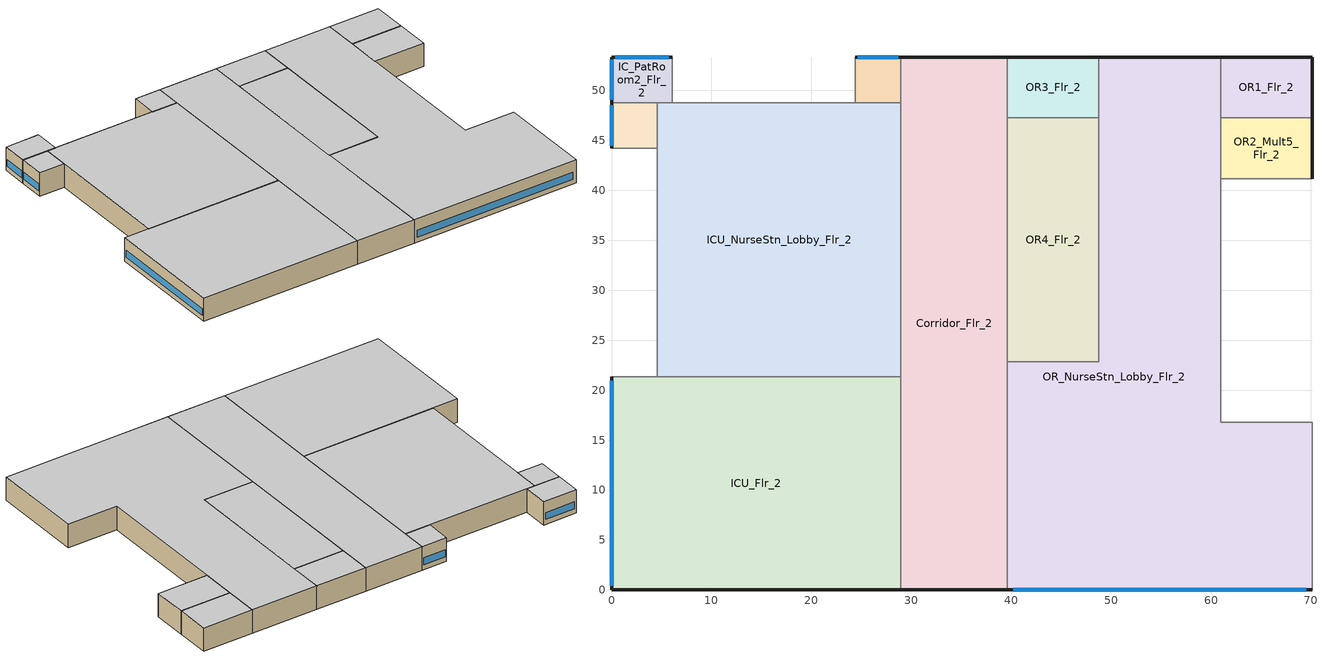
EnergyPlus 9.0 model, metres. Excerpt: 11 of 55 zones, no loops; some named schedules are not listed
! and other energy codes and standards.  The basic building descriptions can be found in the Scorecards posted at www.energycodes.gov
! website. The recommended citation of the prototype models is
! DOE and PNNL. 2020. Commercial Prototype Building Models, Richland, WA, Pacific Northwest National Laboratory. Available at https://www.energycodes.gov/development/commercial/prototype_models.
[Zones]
OR1_Flr_2
 floor adiabatic (int_slab_floor): 70.1,53.34 70.1,47.24 60.96,47.24 60.96,53.34 z4.27
 wall outside (nonres_ext_wall): 70.1,47.24 70.1,53.34 60.96,53.34 z4.27:8.54
 wall adiabatic (int_wall): 60.96,53.34 60.96,47.24 70.1,47.24 z4.27:8.54
 ceiling adiabatic (int_slab_ceiling): 60.96,53.34 60.96,47.24 70.1,47.24 70.1,53.34 z8.54
OR2_Mult5_Flr_2
 floor adiabatic (int_slab_floor): 70.1,47.24 70.1,41.15 60.96,41.15 60.96,47.24 z4.27
 wall outside (nonres_ext_wall): 70.1,41.15 70.1,47.24 z4.27:8.54
 wall adiabatic (int_wall): 70.1,47.24 60.96,47.24 60.96,41.15 70.1,41.15 z4.27:8.54
 ceiling adiabatic (int_slab_ceiling): 60.96,47.24 60.96,41.15 70.1,41.15 70.1,47.24 z8.54
OR3_Flr_2
 floor adiabatic (int_slab_floor): 48.77,53.34 48.77,47.24 39.62,47.24 39.62,53.34 z4.27
 wall outside (nonres_ext_wall): 48.77,53.34 39.62,53.34 z4.27:8.54
 wall adiabatic (int_wall): 39.62,53.34 39.62,47.24 48.77,47.24 48.77,53.34 z4.27:8.54
 ceiling adiabatic (int_slab_ceiling): 39.62,53.34 39.62,47.24 48.77,47.24 48.77,53.34 z8.54
OR4_Flr_2
 floor adiabatic (int_slab_floor): 48.77,47.24 48.77,22.86 39.62,22.86 39.62,47.24 z4.27
 wall adiabatic (int_wall): 48.77,47.24 39.62,47.24 39.62,22.86 48.77,22.86 48.77,47.24 z4.27:8.54
 ceiling adiabatic (int_slab_ceiling): 39.62,47.24 39.62,22.86 48.77,22.86 48.77,47.24 z8.54
IC_PatRoom1_Mult5_Flr_2
 floor adiabatic (int_slab_floor): 28.96,53.34 28.96,48.77 24.38,48.77 24.38,53.34 z4.27
 wall outside (nonres_ext_wall): 28.96,53.34 24.38,53.34 z4.27:8.54
 wall adiabatic (int_wall): 24.38,53.34 24.38,48.77 28.96,48.77 28.96,53.34 z4.27:8.54
 window (NonresWindow_U_0.36_SHGC_0.38): 28.68,53.34 24.66,53.34 z5.18:6.4
 ceiling adiabatic (int_slab_ceiling): 24.38,53.34 24.38,48.77 28.96,48.77 28.96,53.34 z8.54
IC_PatRoom2_Flr_2
 floor adiabatic (int_slab_floor): 6.1,53.34 6.1,48.77 0,48.77 0,53.34 z4.27
 wall outside (nonres_ext_wall): 6.1,53.34 0,53.34 0,48.77 z4.27:8.54
 wall adiabatic (int_wall): 0,48.77 6.1,48.77 6.1,53.34 z4.27:8.54
 window (NonresWindow_U_0.36_SHGC_0.38): 5.73,53.34 0.37,53.34 / 0,53.07 0,49.04 z5.18:6.4
 ceiling adiabatic (int_slab_ceiling): 0,53.34 0,48.77 6.1,48.77 6.1,53.34 z8.54
IC_PatRoom3_Mult6_Flr_2
 floor adiabatic (int_slab_floor): 4.57,48.77 4.57,44.2 0,44.2 0,48.77 z4.27
 wall outside (nonres_ext_wall): 0,48.77 0,44.2 z4.27:8.54
 wall adiabatic (int_wall): 0,44.2 4.57,44.2 4.57,48.77 0,48.77 z4.27:8.54
 window (NonresWindow_U_0.36_SHGC_0.38): 0,48.49 0,44.47 z5.18:6.4
 ceiling adiabatic (int_slab_ceiling): 0,48.77 0,44.2 4.57,44.2 4.57,48.77 z8.54
ICU_Flr_2
 floor adiabatic (int_slab_floor): 28.96,21.34 28.96,0 0,0 0,21.34 z4.27
 wall outside (nonres_ext_wall): 0,21.34 0,0 28.96,0 z4.27:8.54
 wall adiabatic (int_wall): 28.96,0 28.96,21.34 0,21.34 z4.27:8.54
 window (NonresWindow_U_0.36_SHGC_0.38): 0,20.94 0,0.4 z5.18:6.4
 ceiling adiabatic (int_slab_ceiling): 0,21.34 0,0 28.96,0 28.96,21.34 z8.54
ICU_NurseStn_Lobby_Flr_2
 floor adiabatic (int_slab_floor): 4.57,21.34 4.57,48.77 28.96,48.77 28.96,21.34 z4.27
 wall adiabatic (int_wall): 28.96,48.77 4.57,48.77 4.57,21.34 28.96,21.34 28.96,48.77 z4.27:8.54
 ceiling adiabatic (int_slab_ceiling): 4.57,21.34 28.96,21.34 28.96,48.77 4.57,48.77 z8.54
Corridor_Flr_2
 floor adiabatic (int_slab_floor): 39.62,53.34 39.62,0 28.96,0 28.96,53.34 z4.27
 wall outside (nonres_ext_wall): 39.62,53.34 28.96,53.34 / 28.96,0 39.62,0 z4.27:8.54
 wall adiabatic (int_wall): 39.62,0 39.62,53.34 / 28.96,53.34 28.96,0 z4.27:8.54
 ceiling adiabatic (int_slab_ceiling): 28.96,53.34 28.96,0 39.62,0 39.62,53.34 z8.54
OR_NurseStn_Lobby_Flr_2
 floor adiabatic (int_slab_floor): 39.62,0 39.62,22.86 48.77,22.86 48.77,53.34 60.96,53.34 60.96,16.76 70.1,16.76 70.1,0 z4.27
 wall outside (nonres_ext_wall): 60.96,53.34 48.77,53.34 / 39.62,0 70.1,0 z4.27:8.54
 wall adiabatic (int_wall): 48.77,53.34 48.77,22.86 39.62,22.86 39.62,0 / 70.1,0 70.1,16.76 60.96,16.76 60.96,53.34 z4.27:8.54
 window (NonreseastWindow_U_0.36_SHGC_0.38): 40.2,0 69.53,0 z5.18:6.4
 ceiling adiabatic (int_slab_ceiling): 39.62,0 70.1,0 70.1,16.76 60.96,16.76 60.96,53.34 48.77,53.34 48.77,22.86 39.62,22.86 z8.54
[Building]
Hospital: North Axis {deg}=-90; Terrain=City; Loads Convergence Tolerance Value=0.04; Temperature Convergence Tolerance Value {deltaC}=0.2; Solar Distribution=FullInteriorAndExterior; Maximum Number of Warmup Days=25; Minimum Number of Warmup Days=6
[Site:Location]
Denver-Aurora-Buckley.AFB_CO_USA WMO=724695: Latitude {deg}=39.72; Longitude {deg}=-104.75; Time Zone {hr}=-7; Elevation {m}=1726
[SizingPeriod:DesignDay] Day of Month=21; Dry-Bulb Temperature Range Modifier Type=DefaultMultipliers; Humidity Condition Type=Wetbulb; Barometric Pressure {Pa}=82237; Rain Indicator=No; Snow Indicator=No; Daylight Saving Time Indicator=No
Name | Month | Day Type | Maximum Dry-Bulb Temperature {C} | Daily Dry-Bulb Temperature Range {deltaC} | Wetbulb or DewPoint at Maximum Dry-Bulb {C} | Wind Speed {m/s} | Wind Direction {deg} | Solar Model Indicator | Sky Clearness | ASHRAE Clear Sky Optical Depth for Beam Irradiance (taub) | ASHRAE Clear Sky Optical Depth for Diffuse Irradiance (taud)
Denver-Aurora-Buckley.AFB_CO_USA Ann Htg 99.6% Condns DB | 12 | WinterDesignDay | -17.9 | 0 | -17.9 | 2.5 | 180 | ASHRAEClearSky | 0
Denver-Aurora-Buckley.AFB_CO_USA Ann Clg .4% Condns DB=>MWB | 7 | SummerDesignDay | 33.9 | 14.8 | 15 | 3.6 | 30 | ASHRAETau |  | 0.423 | 2.02
[Site:GroundTemperature:FCfactorMethod]
January Ground Temperature {C}=7.1; February Ground Temperature {C}=3; March Ground Temperature {C}=-1; April Ground Temperature {C}=0.8; May Ground Temperature {C}=-0.2; June Ground Temperature {C}=4.8; July Ground Temperature {C}=6.1; August Ground Temperature {C}=13.7; September Ground Temperature {C}=22.2; October Ground Temperature {C}=22.7; November Ground Temperature {C}=21.7; December Ground Temperature {C}=18.5
[Site:WaterMainsTemperature]
Calculation Method=Correlation; Annual Average Outdoor Air Temperature {C}=9.95; Maximum Difference In Monthly Average Outdoor Air Temperatures {deltaC}=23.7
[Material]
Name | Roughness | Thickness {m} | Conductivity {W/m-K} | Density {kg/m3} | Specific Heat {J/kg-K} | Thermal Absorptance | Solar Absorptance | Visible Absorptance
Std Wood 6inch | MediumSmooth | 0.15 | 0.12 | 540 | 1210 | 0.9 | 0.7 | 0.7
G01 13mm gypsum board | Smooth | 0.0127 | 0.16 | 800 | 1090 | 0.9 | 0.7 | 0.5
200mm Normalweight concrete wall | MediumRough | 0.2032 | 2.31 | 2322 | 832
100mm Normalweight concrete floor | MediumRough | 0.1016 | 2.31 | 2322 | 832
[Material:NoMass] Thermal Absorptance=0.9; Solar Absorptance=0.7
Name | Roughness | Thermal Resistance {m2-K/W} | Visible Absorptance
CP02 CARPET PAD | VeryRough | 0.21648 | 0.8
Nonres_Exterior_Wall_Insulation | MediumSmooth | 1.63975 | 0.7
[WindowMaterial:SimpleGlazingSystem] U-Factor {W/m2-K}=2.04417; Solar Heat Gain Coefficient=0.38; Visible Transmittance=0.418
Nonres Window Glazing Layer; Nonres East Glazing Layer
[Construction]
InteriorFurnishings: Std Wood 6inch
int_wall: G01 13mm gypsum board, G01 13mm gypsum board
int_slab_floor: 100mm Normalweight concrete floor, CP02 CARPET PAD
int_slab_ceiling: CP02 CARPET PAD, 100mm Normalweight concrete floor
nonres_ext_wall: 200mm Normalweight concrete wall, Nonres_Exterior_Wall_Insulation, G01 13mm gypsum board
NonresWindow_U_0.36_SHGC_0.38: Nonres Window Glazing Layer
NonreseastWindow_U_0.36_SHGC_0.38: Nonres East Glazing Layer
[Zone] Type=1; Ceiling Height {m}=4.2683; Floor Area {m2}=autocalculate; Part of Total Floor Area=YES
Name | Multiplier | Volume {m3}
OR1_Flr_2; OR3_Flr_2 | 1 | 237.91
OR2_Mult5_Flr_2 | 5 | 237.91
OR4_Flr_2 | 1 | 951.7
IC_PatRoom1_Mult5_Flr_2 | 5 | 89.21
IC_PatRoom2_Flr_2 | 1 | 118.96
IC_PatRoom3_Mult6_Flr_2 | 6 | 89.21
ICU_Flr_2 | 1 | 2637.63
ICU_NurseStn_Lobby_Flr_2 | 1 | 2854.51
Corridor_Flr_2 | 1 | 2428.79
OR_NurseStn_Lobby_Flr_2 | 1 | 4322.24
[InternalMass] Construction=InteriorFurnishings
Name | Zone | Surface Area {m2}
OR1_Flr_2_InternalMass_1 | OR1_Flr_2 | 111.4836
OR2_Mult5_Flr_2_InternalMass_1 | OR2_Mult5_Flr_2 | 111.4836
OR3_Flr_2_InternalMass_1 | OR3_Flr_2 | 111.4836
OR4_Flr_2_InternalMass_1 | OR4_Flr_2 | 445.9346
IC_PatRoom1_Mult5_Flr_2_InternalMass_1 | IC_PatRoom1_Mult5_Flr_2 | 41.8064
IC_PatRoom2_Flr_2_InternalMass_1 | IC_PatRoom2_Flr_2 | 55.7418
IC_PatRoom3_Mult6_Flr_2_InternalMass_1 | IC_PatRoom3_Mult6_Flr_2 | 41.8064
ICU_Flr_2_InternalMass_1 | ICU_Flr_2 | 1235.93
ICU_NurseStn_Lobby_Flr_2_InternalMass_1 | ICU_NurseStn_Lobby_Flr_2 | 1337.54
Corridor_Flr_2_InternalMass_1 | Corridor_Flr_2 | 1138.06
OR_NurseStn_Lobby_Flr_2_InternalMass_1 | OR_NurseStn_Lobby_Flr_2 | 2025.29
[People] Number of People Calculation Method=People; Fraction Radiant=0.3; Sensible Heat Fraction=AUTOCALCULATE; Activity Level Schedule=ACTIVITY_SCH; Enable ASHRAE 55 Comfort Warnings=No; Mean Radiant Temperature Calculation Type=ZoneAveraged; Work Efficiency Schedule=WORK_EFF_SCH; Clothing Insulation Calculation Method=ClothingInsulationSchedule; Clothing Insulation Schedule=CLOTHING_SCH; Air Velocity Schedule=AIR_VELO_SCH; Thermal Comfort Model 1 Type=FANGER
Name | Zone or ZoneList | Number of People Schedule | Number of People
OR1_Flr_2 | OR1_Flr_2 | BLDG_OCC_SCH | 2.9988
OR2_Mult5_Flr_2 | OR2_Mult5_Flr_2 | BLDG_OCC_SCH | 2.9988
OR3_Flr_2 | OR3_Flr_2 | BLDG_OCC_SCH | 2.9988
OR4_Flr_2 | OR4_Flr_2 | BLDG_OCC_SCH | 11.9956
IC_PatRoom1_Mult5_Flr_2 | IC_PatRoom1_Mult5_Flr_2 | BLDG_OCC_EXTD_SCH | 1.1244
IC_PatRoom2_Flr_2 | IC_PatRoom2_Flr_2 | BLDG_OCC_EXTD_SCH | 1.4994
IC_PatRoom3_Mult6_Flr_2 | IC_PatRoom3_Mult6_Flr_2 | BLDG_OCC_EXTD_SCH | 1.1244
ICU_Flr_2 | ICU_Flr_2 | BLDG_OCC_EXTD_SCH | 33.2462
ICU_NurseStn_Lobby_Flr_2 | ICU_NurseStn_Lobby_Flr_2 | BLDG_OCC_EXTD_SCH | 9.5946
Corridor_Flr_2 | Corridor_Flr_2 | BLDG_OCC_EXTD_SCH | 6.1228
OR_NurseStn_Lobby_Flr_2 | OR_NurseStn_Lobby_Flr_2 | BLDG_OCC_EXTD_SCH | 14.528
[Lights] Design Level Calculation Method=Watts/Area; Return Air Fraction=0; Fraction Radiant=0.7; Fraction Visible=0.2; Fraction Replaceable=1; Return Air Fraction Calculated from Plenum Temperature=No
Name | Zone or ZoneList | Schedule | Watts per Zone Floor Area {W/m2}
OR1_Flr_2_Lights | OR1_Flr_2 | BLDG_LIGHT_SCH | 24.3264
OR2_Mult5_Flr_2_Lights | OR2_Mult5_Flr_2 | BLDG_LIGHT_SCH | 24.3264
OR3_Flr_2_Lights | OR3_Flr_2 | BLDG_LIGHT_SCH | 24.3264
OR4_Flr_2_Lights | OR4_Flr_2 | BLDG_LIGHT_SCH | 24.3264
IC_PatRoom1_Mult5_Flr_2_Lights | IC_PatRoom1_Mult5_Flr_2 | BLDG_LIGHT_EXTD_SCH | 13.4549
IC_PatRoom2_Flr_2_Lights | IC_PatRoom2_Flr_2 | BLDG_LIGHT_EXTD_SCH | 13.4549
IC_PatRoom3_Mult6_Flr_2_Lights | IC_PatRoom3_Mult6_Flr_2 | BLDG_LIGHT_EXTD_SCH | 13.4549
ICU_Flr_2_Lights | ICU_Flr_2 | BLDG_LIGHT_EXTD_SCH | 13.4549
ICU_NurseStn_Lobby_Flr_2_Lights | ICU_NurseStn_Lobby_Flr_2 | BLDG_LIGHT_EXTD_SCH | 12.5938
Corridor_Flr_2_Lights | Corridor_Flr_2 | BLDG_LIGHT_CORRIDOR_SCH | 7.64238
OR_NurseStn_Lobby_Flr_2_Lights | OR_NurseStn_Lobby_Flr_2 | BLDG_LIGHT_NURSEFLR234_SCH | 10.4625
[ElectricEquipment] Design Level Calculation Method=EquipmentLevel; Fraction Latent=0; Fraction Radiant=0.5; Fraction Lost=0
Name | Zone or ZoneList | Schedule | Design Level {W}
OR1_Flr_2_MiscPlug_Equip | OR1_Flr_2 | BLDG_EQUIP_SCH | 2399.13
OR2_Mult5_Flr_2_MiscPlug_Equip | OR2_Mult5_Flr_2 | BLDG_EQUIP_SCH | 2399.13
OR3_Flr_2_MiscPlug_Equip | OR3_Flr_2 | BLDG_EQUIP_SCH | 2399.13
OR4_Flr_2_MiscPlug_Equip | OR4_Flr_2 | BLDG_EQUIP_SCH | 9596.51
IC_PatRoom1_Mult5_Flr_2_MiscPlug_Equip | IC_PatRoom1_Mult5_Flr_2 | BLDG_EQUIP_EXTD_SCH | 674.7548
IC_PatRoom2_Flr_2_MiscPlug_Equip | IC_PatRoom2_Flr_2 | BLDG_EQUIP_EXTD_SCH | 899.673
IC_PatRoom3_Mult6_Flr_2_MiscPlug_Equip | IC_PatRoom3_Mult6_Flr_2 | BLDG_EQUIP_EXTD_SCH | 674.7548
ICU_Flr_2_MiscPlug_Equip | ICU_Flr_2 | BLDG_EQUIP_EXTD_SCH | 19947.9
ICU_NurseStn_Lobby_Flr_2_MiscPlug_Equip | ICU_NurseStn_Lobby_Flr_2 | BLDG_EQUIP_EXTD_SCH | 14391.9
OR_NurseStn_Lobby_Flr_2_MiscPlug_Equip | OR_NurseStn_Lobby_Flr_2 | BLDG_EQUIP_EXTD_SCH | 11331.5
[ZoneInfiltration:DesignFlowRate] Schedule=INFIL_SCH_PNNL; Design Flow Rate Calculation Method=Flow/ExteriorArea; Flow per Exterior Surface Area {m3/s-m2}=0.00056896; Constant Term Coefficient=0; Temperature Term Coefficient=0; Velocity Term Coefficient=0.224; Velocity Squared Term Coefficient=0
Name | Zone or ZoneList
OR1_Flr_2_Infiltration | OR1_Flr_2
OR2_Mult5_Flr_2_Infiltration | OR2_Mult5_Flr_2
OR3_Flr_2_Infiltration | OR3_Flr_2
OR4_Flr_2_Infiltration | OR4_Flr_2
IC_PatRoom1_Mult5_Flr_2_Infiltration | IC_PatRoom1_Mult5_Flr_2
IC_PatRoom2_Flr_2_Infiltration | IC_PatRoom2_Flr_2
IC_PatRoom3_Mult6_Flr_2_Infiltration | IC_PatRoom3_Mult6_Flr_2
ICU_Flr_2_Infiltration | ICU_Flr_2
ICU_NurseStn_Lobby_Flr_2_Infiltration | ICU_NurseStn_Lobby_Flr_2
Corridor_Flr_2_Infiltration | Corridor_Flr_2
OR_NurseStn_Lobby_Flr_2_Infiltration | OR_NurseStn_Lobby_Flr_2
[Exterior:Lights]
Exterior_Lights: Schedule=Exterior_Lgt_ALWAYS_ON; Design Level {W}=9863; Control Option=AstronomicalClock
[Exterior:FuelEquipment] Fuel Use Type=Electricity
Name | Schedule | Design Level {W}
Elevators | BLDG_ELEVATORS | 162963
Elevators_Lights_Fan | ELEV_LIGHT_FAN_SCH_ADD_DF | 501
[EnergyManagementSystem:Program]
OR_Main: IF OR_Humidifier_Status > 0; SET OR_ExtraElecHeatC_Status = 1; SET OR_ExtraElecHeatC_SP = OR_AfterHumidifier_Temp + 0.36; ELSE; SET OR_ExtraElecHeatC_Status = 0; SET OR_ExtraElecHeatC_SP = NULL; ENDIF; IF T_OA < 10 && OR_HeatC_Status >0; SET HeatGain = 0 * (OR_FanDesignMass/1.2) *2118; SET FlowRate = (OR_FanMassFlow/1.2)*2118; SET OR_PreheatDeltaT = HeatGain/(1.08*FlowRate); SET OR_ExtraWaterHeatC_Status = 1; SET OR_ExtraWaterHeatC_SP = OR_AfterElecHeatC_Temp + OR_PreheatDeltaT; ELSE; SET OR_ExtraWaterHeatC_Status = 0; SET OR_ExtraWaterHeatC_SP = NULL; ENDIF
ICU_Main: IF ICU_Humidifier_Status > 0; SET ICU_ExtraElecHeatC_Status = 1; SET ICU_ExtraElecHeatC_SP = ICU_AfterHumidifier_Temp + 0.36; ELSE; SET ICU_ExtraElecHeatC_Status = 0; SET ICU_ExtraElecHeatC_SP = NULL; ENDIF; IF T_OA < 10 && ICU_HeatC_Status >0; SET HeatGain = 0 * (ICU_FanDesignMass/1.2) *2118; SET FlowRate = (ICU_FanMassFlow/1.2)*2118; SET ICU_PreheatDeltaT = HeatGain/(1.08*FlowRate); SET ICU_ExtraWaterHeatC_Status = 1; SET ICU_ExtraWaterHeatC_SP = ICU_AfterElecHeatC_Temp + ICU_PreheatDeltaT; ELSE; SET ICU_ExtraWaterHeatC_Status = 0; SET ICU_ExtraWaterHeatC_SP = NULL; ENDIF
LABS_Main: IF LABS_Humidifier_Status > 0; SET LABS_ExtraElecHeatC_Status = 1; SET LABS_ExtraElecHeatC_SP = LABS_AfterHumidifier_Temp + 0.36; ELSE; SET LABS_ExtraElecHeatC_Status = 0; SET LABS_ExtraElecHeatC_SP = NULL; ENDIF; IF T_OA < 10 && LABS_HeatC_Status >0; SET HeatGain = 0 * (LABS_FanDesignMass/1.2) *2118; SET FlowRate = (LABS_FanMassFlow/1.2)*2118; SET LABS_PreheatDeltaT = HeatGain/(1.08*FlowRate); SET LABS_ExtraWaterHeatC_Status = 1; SET LABS_ExtraWaterHeatC_SP = LABS_AfterElecHeatC_Temp + LABS_PreheatDeltaT; ELSE; SET LABS_ExtraWaterHeatC_Status = 0; SET LABS_ExtraWaterHeatC_SP = NULL; ENDIF
BypassHXStatus_Prg: SET HLOAD = HotWaterDemand /  (95892.6171 * ((1/4.47) + 1)); SET HLOAD = @Min HLOAD 1; SET HLOAD = CHWR - (HLOAD * 8.33); SET HLOAD = @Max HLOAD 6.7; SET HRC_SPM_Reset = @Min HLOAD 14.44
Transformer_Load_Prog: SET Wired_LTG = Facility_Int_LTG*0.022
ChangTowerFlow: IF Chiller1_Status > 0 && Chiller2_Status == 0 && SensedCurveInput > 0.2; IF (0.5 * SensedCurveInput) > 0.2; SET AirInput = 0.5 * SensedCurveInput; ELSE; SET AirInput = 0.2; ENDIF; SET TowerCurveOutput =  2* (AirInput^3); ELSE; SET TowerCurveOutput = SensedCurveValue; ENDIF
SetBoilerPar: SET CapRated =  1036713.66; SET EtRated =  0.8125; SET CapRated = (CapRated *3.412)/1000; SET SkinLossRate = 0.02; SET BoilerType = 1; IF BoilerType  == 1; IF CapRated >10000; SET PLRx = 0.2; ELSEIF CapRated >5000; SET PLRx = 0.25; ELSEIF CapRated >1000; SET PLRx = 0.33; ELSE; SET BoilerType = 2; SET PLRx = 0.2; ENDIF; ELSE; SET PLRx = 0.2; ENDIF; IF BoilerType == 1; SET CurveX = 0.975 + 0.305 * PLRx - 0.527 * (PLRx^2) + 0.249 * (PLRx^3); ELSE; SET CurveX = 0.907 + 0.320 * PLRx - 0.420 * (PLRx^2) + 0.193 * (PLRx^3); ENDIF; SET LoadX = CapRated * PLRx; SET Etx = CurveX * EtRated; SET InputEx = LoadX/Etx; SET SkinEx = CapRated * SkinLossRate; SET Ecx = (LoadX + SkinEx)/InputEx
SetBoilerCurve: IF BoilerPLR >= PLRx; IF BoilerType == 1; SET BoilerCurve = 0.975 + 0.305*BoilerPLR - 0.527*(BoilerPLR^2) + 0.249*(BoilerPLR^3); ELSE; SET BoilerCurve = 0.907 + 0.320*BoilerPLR - 0.420*(BoilerPLR^2) + 0.193*(BoilerPLR^3); ENDIF; ELSE; IF BoilerPLR == 0; SET BoilerCurve = NULL; ELSE; IF BoilerPLR <0.05; SET BoilerCurve = (0.05/(0.05 + SkinLossRate)) * (Ecx/EtRated); ELSE; SET BoilerCurve = (BoilerPLR/(BoilerPLR + SkinLossRate)) * (Ecx/EtRated); ENDIF; ENDIF; ENDIF
PlantPump_EMS_Program: IF ChillerPlantDemandLoad < 684947.265; SET Chiller2PumpStatus = 0; SET Chiller2Status = 0; SET Chiller2PumpFlow = 0; ELSE; SET Chiller2PumpStatus = 1; SET Chiller2Status = 1; SET Chiller2PumpFlow = Chiller2PumpDesignFlow; ENDIF
VAV_1_MAX_OA_FRAC: IF VAV_1_OA > VAV_1_OA_VRP; SET VAV_1_MAX_OA_FRAC = NULL; ELSE; IF VAV_1_SUPPLY_FLOW > 0; SET VAV_1_MAX_OA_FRAC =      4.3265 / VAV_1_SUPPLY_FLOW; ELSE; SET VAV_1_MAX_OA_FRAC = NULL; ENDIF; ENDIF
VAV_2_MAX_OA_FRAC: IF VAV_2_OA > VAV_2_OA_VRP; SET VAV_2_MAX_OA_FRAC = NULL; ELSE; IF VAV_2_SUPPLY_FLOW > 0; SET VAV_2_MAX_OA_FRAC =      4.4794 / VAV_2_SUPPLY_FLOW; ELSE; SET VAV_2_MAX_OA_FRAC = NULL; ENDIF; ENDIF
[EnergyManagementSystem:GlobalVariable]
HLOAD
Patrms_PreheatDeltaT
ER_PreheatDeltaT
OR_PreheatDeltaT
ICU_PreheatDeltaT
LABS_PreheatDeltaT
Wired_LTG
BoilerType; CapRated; EtRated; PLRx; Ecx; SkinLossRate
[EnergyManagementSystem:OutputVariable]
Name | EMS Variable | Type of Data in Variable | Update Frequency | Units
Patrms_ExtraElecHeatC_Status | Patrms_ExtraElecHeatC_Status | Averaged | SystemTimeStep
Patrms_ExtraWaterHeatC_Status | Patrms_ExtraWaterHeatC_Status | Averaged | SystemTimeStep
Patrms_PreheatDeltaT | Patrms_PreheatDeltaT | Averaged | SystemTimeStep
ER_ExtraElecHeatC_Status | ER_ExtraElecHeatC_Status | Averaged | SystemTimeStep
ER_ExtraWaterHeatC_Status | ER_ExtraWaterHeatC_Status | Averaged | SystemTimeStep
ER_PreheatDeltaT | ER_PreheatDeltaT | Averaged | SystemTimeStep
OR_ExtraElecHeatC_Status | OR_ExtraElecHeatC_Status | Averaged | SystemTimeStep
OR_ExtraWaterHeatC_Status | OR_ExtraWaterHeatC_Status | Averaged | SystemTimeStep
OR_PreheatDeltaT | OR_PreheatDeltaT | Averaged | SystemTimeStep
ICU_ExtraElecHeatC_Status | ICU_ExtraElecHeatC_Status | Averaged | SystemTimeStep
ICU_ExtraWaterHeatC_Status | ICU_ExtraWaterHeatC_Status | Averaged | SystemTimeStep
ICU_PreheatDeltaT | ICU_PreheatDeltaT | Averaged | SystemTimeStep
LABS_ExtraElecHeatC_Status | LABS_ExtraElecHeatC_Status | Averaged | SystemTimeStep
LABS_ExtraWaterHeatC_Status | LABS_ExtraWaterHeatC_Status | Averaged | SystemTimeStep
LABS_PreheatDeltaT | LABS_PreheatDeltaT | Averaged | SystemTimeStep
Wired_LTG | Wired_LTG | Summed | ZoneTimeStep | J
[AvailabilityManager:NightCycle] Applicability Schedule=Always_On; Fan Schedule=HVACOperationSchd; Control Type=CycleOnAny; Thermostat Tolerance {deltaC}=1; Cycling Run Time Control Type=FixedRunTime; Cycling Run Time {s}=1800
VAV_1 Availability Manager; VAV_ER Availability Manager
